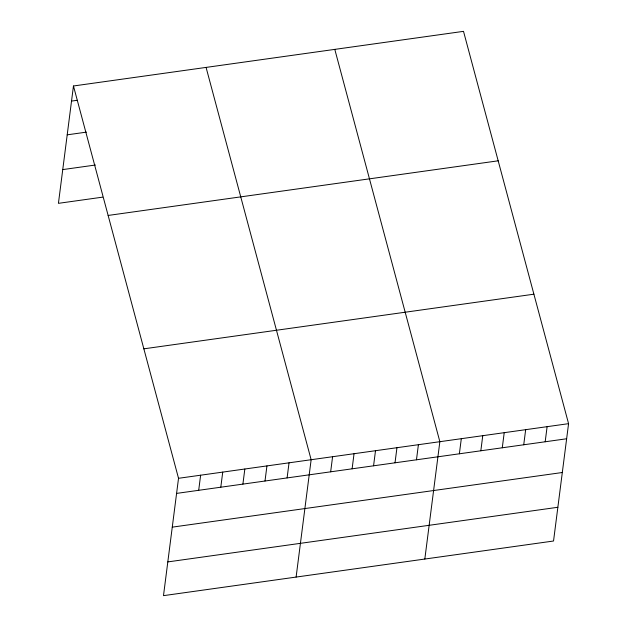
<?xml version="1.0" encoding="UTF-8"?>
<svg xmlns="http://www.w3.org/2000/svg" width="627" height="627" viewBox="0 0 627 627"><rect width="100%" height="100%" fill="white"/><g stroke="black" fill="none" stroke-linecap="round" stroke-linejoin="round"><path stroke-width="0.94" d="M73.461 85.985L178.523 478.299L163.49 595.65L553.539 541.015L568.571 423.664L463.51 31.35L73.461 85.985L58.429 203.336L102.632 197.144M198.696 490.306L200.624 475.203M220.798 487.21L222.734 472.107M242.9 484.115L244.836 469.012M265.002 481.019L266.937 465.916M287.103 477.923L289.039 462.82M296.109 577.075L311.141 459.724L206.079 67.41M330.656 471.817L332.592 456.715M352.115 468.816L354.043 453.713M373.567 465.806L375.502 450.711M395.018 462.804L396.954 447.702M416.469 459.795L418.405 444.7M424.824 559.041L439.856 441.69L334.794 49.376M459.372 453.791L461.307 438.688M480.831 450.782L482.759 435.687M502.282 447.78L504.218 432.677M523.733 444.77L525.669 429.675M545.184 441.769L547.12 426.666M71.525 101.088L77.293 100.281M67.207 134.829L86.424 132.132M62.747 169.596L95.422 165.019M108.134 215.445L498.183 160.81M143.857 348.831L533.898 294.196M178.523 478.299L568.571 423.664M176.587 493.402L566.636 438.767M172.268 527.142L562.317 472.507M167.817 561.91L557.865 507.274"/></g></svg>
